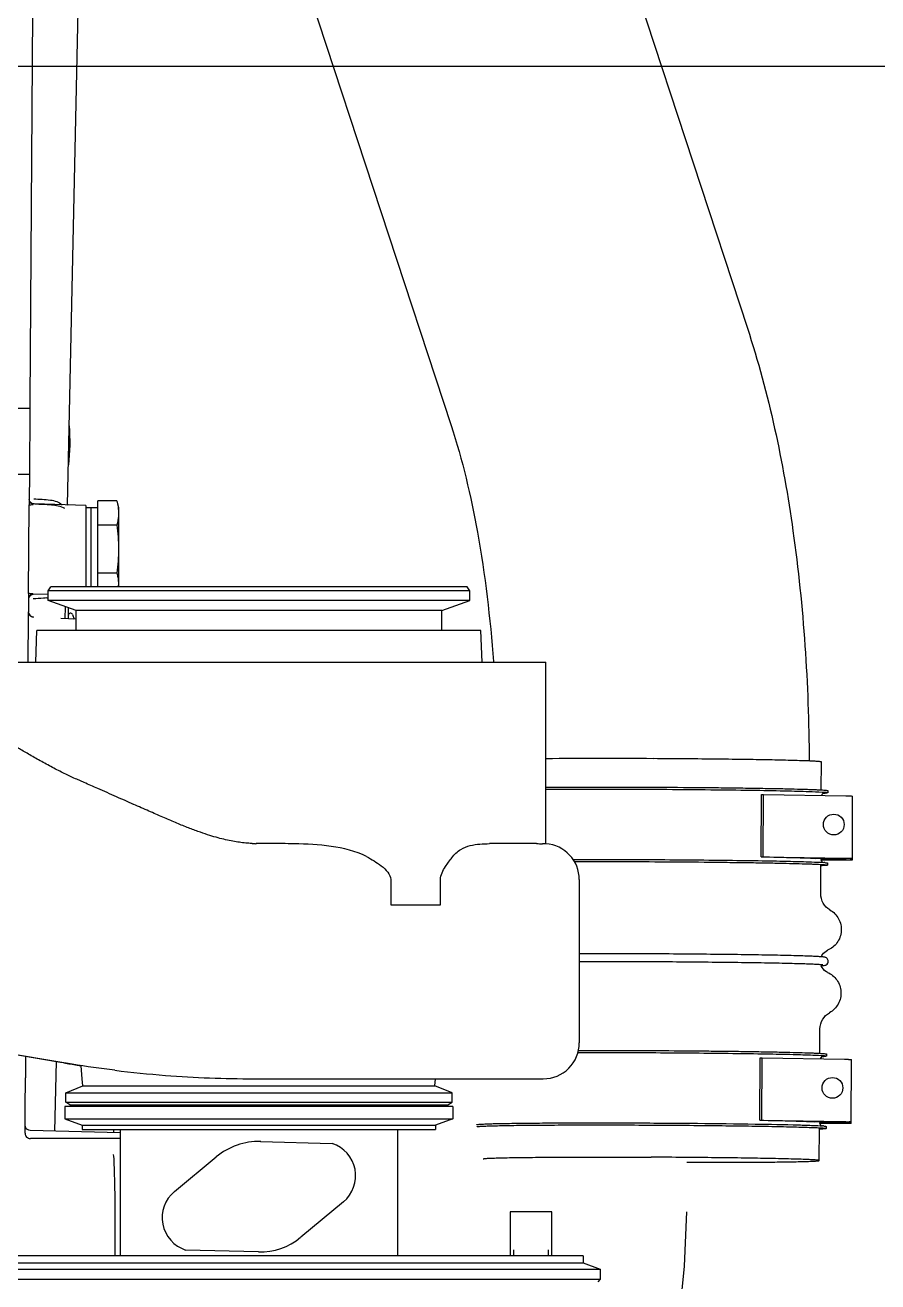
# Model space of a CAD drawing. Header units: metres. Extents: x 27859 to 32645, y 1492 to 8791.
# Drawn here: x 30355.8 to 30601.9, y 5206.6 to 5569.2 of the extents above; entities that cross this region are included whole.
import ezdxf

# ---------------------------------------------------------------- set-up
doc = ezdxf.new("R2010")
doc.units = ezdxf.units.M
doc.linetypes.add('CENTER', pattern=[2, 1.25, -0.25, 0.25, -0.25])
doc.layers.add('E-EQPT', color=190, linetype='Continuous')
doc.layers.add('E-HAT', color=253, linetype='CENTER', lineweight=15)

# ---------------------------------------------------------------- blocks, each defined once
blk = doc.blocks.new('EDG')
at = {"color": 0, "linetype": 'Continuous'}
for p, q in [((325.67, 2310.69, 1), (324.13, 2296.19, 1)), ((348.49, 2300.01, 1), (349.23, 2300.75, 1)), ((545.49, 2300.01, 1), (348.49, 2300.01, 1)), ((348.49, 2297.11, 1), (348.49, 2300.01, 1)), ((324.13, 2296.19, 1), (323.49, 2280.56, 1)), ((545.49, 2297.11, 1), (348.49, 2297.11, 1)), ((353.44, 2295.29, 1), (348.49, 2297.11, 1)), ((540.54, 2295.29, 1), (353.44, 2295.29, 1)), ((353.44, 2293.27, 1), (353.44, 2295.29, 1)), ((353.44, 2293.27, 1), (540.54, 2293.27, 1)), ((362.49, 2293.27, 1), (362.49, 2280.56, 1)), ((363.49, 2291.56, 1), (363.49, 2293.27, 1)), ((373.49, 2291.56, 1), (373.49, 2293.27, 1)), ((374.49, 2280.56, 1), (374.49, 2293.27, 1)), ((406.99, 2256.76, 1), (406.99, 2293.27, 1)), ((447.14, 2292.12, 1), (468.14, 2291.57, 1)), ((486.99, 2256.76, 1), (486.99, 2293.27, 1)), ((422.62, 2277.67, 1), (434.94, 2287.9, 1)), ((362.49, 2280.56, 1), (374.49, 2280.56, 1)), ((471.36, 2274.71, 1), (459.32, 2264.71, 1)), ((285.26, 2265.76, 1), (285.21, 2256.51, 1)), ((446.49, 2260.27, 1), (425.85, 2260.81, 1)), ((486.99, 2259.41, 1), (512.96, 2259.41, 1)), ((283.31, 2256.52, 1), (285.21, 2256.51, 1)), ((283.31, 2256.52, 1), (285.21, 2256.51, 1)), ((283.31, 2255.92, 1), (283.31, 2256.52, 1)), ((390.99, 2253.77, 1), (395.99, 2255.59, 1)), ((497.99, 2256.76, 1), (395.99, 2256.76, 1)), ((395.99, 2255.59, 1), (395.99, 2256.76, 1)), ((497.99, 2255.59, 1), (395.99, 2255.59, 1)), ((487.02, 2257.77, 1), (512.99, 2257.09, 1)), ((497.99, 2255.59, 1), (497.99, 2256.76, 1)), ((502.99, 2253.77, 1), (497.99, 2255.59, 1)), ((505.55, 2237.2, 1), (505.97, 2257.27, 1)), ((512.99, 2257.09, 1), (513.42, 2257.01, 1)), ((513.42, 2257.01, 1), (513.96, 2256.69, 1)), ((513.96, 2256.69, 1), (514.32, 2256.19, 1)), ((514.32, 2256.19, 1), (514.39, 2255.86, 1)), ((514.46, 2257.9, 1), (514.42, 2250.65, 1)), ((276.11, 2254.6, 1), (276.02, 2236.6, 1)), ((276.11, 2255.01, 1), (276.11, 2254.6, 1)), ((278.04, 2255.06, 1), (285.07, 2255.11, 1)), ((301.82, 2254.11, 1), (278.04, 2254.53, 1)), ((285.1, 2254.91, 1), (285.1, 2254.92, 1)), ((285.1, 2254.61, 1), (285.1, 2254.91, 1)), ((301.82, 2254.11, 1), (301.73, 2236.12, 1)), ((302.46, 2254.12, 1), (301.82, 2254.11, 1)), ((302.46, 2254.12, 1), (302.37, 2236.12, 1)), ((502.99, 2253.77, 1), (390.99, 2253.77, 1)), ((390.99, 2250.12, 1), (390.99, 2253.77, 1)), ((502.99, 2250.12, 1), (502.99, 2253.77, 1)), ((390.99, 2250.12, 1), (502.99, 2250.12, 1)), ((392.43, 2249.72, 1), (391.26, 2248.93, 1)), ((502.73, 2248.93, 1), (391.26, 2248.93, 1)), ((391.26, 2248.93, 1), (391.26, 2246.19, 1)), ((501.55, 2249.72, 1), (392.43, 2249.72, 1)), ((413.49, 2250.12, 1), (413.49, 2249.72, 1)), ((445.59, 2249.89, 1), (445.56, 2249.72, 1)), ((445.59, 2249.9, 1), (445.59, 2249.9, 1)), ((501.55, 2249.72, 1), (502.73, 2248.93, 1)), ((502.73, 2248.93, 1), (502.73, 2246.19, 1)), ((514.42, 2250.65, 1), (514.36, 2241.89, 1)), ((502.73, 2246.19, 1), (391.26, 2246.19, 1)), ((391.26, 2246.19, 1), (396.19, 2244.22, 1)), ((502.72, 2246.19, 1), (497.8, 2244.22, 1)), ((446.99, 2242.18, 1), (364.92, 2242.18, 1)), ((396.19, 2244.22, 1), (396.01, 2242.18, 1)), ((497.8, 2244.22, 1), (396.19, 2244.22, 1)), ((497.8, 2244.22, 1), (497.97, 2242.18, 1)), ((497.97, 2242.18, 1), (498.28, 2238.42, 1)), ((514.32, 2235.74, 1), (514.36, 2241.89, 1)), ((301.73, 2236.12, 1), (277.95, 2236.53, 1)), ((283.2, 2235.02, 1), (283.21, 2235.62, 1)), ((283.21, 2235.62, 1), (284.01, 2235.62, 1)), ((283.21, 2235.62, 1), (284.01, 2235.62, 1)), ((285.1, 2234.81, 1), (285.07, 2227.76, 1)), ((302.37, 2236.12, 1), (301.73, 2236.12, 1)), ((354.53, 2184.72, 1), (354.53, 2231.79, 1)), ((408.95, 2191.94, 1), (394.59, 2191.94, 1)), ((394.59, 2191.94, 1), (394.59, 2184.72, 1)), ((408.95, 2184.72, 1), (408.95, 2191.94, 1)), ((284.87, 2188.77, 1), (284.83, 2180.52, 1)), ((277.66, 2179.07, 1), (284.69, 2179.12, 1)), ((282.93, 2180.53, 1), (284.83, 2180.52, 1)), ((282.93, 2180.53, 1), (284.83, 2180.52, 1)), ((282.93, 2179.93, 1), (282.93, 2180.53, 1)), ((275.73, 2178.61, 1), (275.64, 2160.61, 1)), ((275.73, 2179.02, 1), (275.73, 2178.61, 1)), ((301.44, 2178.12, 1), (277.66, 2178.54, 1)), ((284.72, 2178.92, 1), (284.72, 2178.92, 1)), ((284.72, 2178.62, 1), (284.72, 2178.92, 1)), ((301.44, 2178.12, 1), (301.35, 2160.13, 1)), ((302.08, 2178.13, 1), (301.44, 2178.12, 1)), ((302.08, 2178.13, 1), (301.99, 2160.13, 1)), ((364.2, 2174.4, 1), (364.2, 2121.94, 1)), ((366.85, 2174.33, 1), (380.45, 2174.33, 1)), ((440.34, 2174.33, 1), (447.75, 2174.33, 1)), ((301.35, 2160.13, 1), (277.57, 2160.54, 1)), ((282.82, 2159.63, 1), (283.62, 2159.63, 1)), ((282.82, 2159.63, 1), (283.62, 2159.63, 1)), ((282.82, 2159.03, 1), (282.82, 2159.63, 1)), ((284.72, 2158.82, 1), (284.68, 2150.77, 1)), ((301.99, 2160.13, 1), (301.35, 2160.13, 1)), ((497.39, 2156.71, 1), (499.58, 2155.75, 1)), ((528.23, 2121.94, 1), (364.2, 2121.94, 1)), ((382.59, 2121.94, 1), (382.93, 2112.87, 1)), ((511.39, 2121.94, 1), (511.06, 2112.87, 1)), ((513.58, 2121.95, 1), (513.5, 2109, 1)), ((382.93, 2112.87, 1), (511.06, 2112.87, 1)), ((394.24, 2112.88, 1), (394.24, 2107.11, 1)), ((499.75, 2112.88, 1), (499.75, 2107.11, 1)), ((394.23, 2107.11, 1), (386.15, 2104.17, 1)), ((394.24, 2107.11, 1), (499.75, 2107.11, 1)), ((499.75, 2109.56, 1), (504.16, 2109.4, 1)), ((499.75, 2107.11, 1), (507.84, 2104.17, 1)), ((500.79, 2108.23, 1), (500.32, 2109.54, 1)), ((501.99, 2109.48, 1), (501.99, 2106.29, 1)), ((502.88, 2109.45, 1), (502.8, 2106, 1)), ((513.46, 2103.7, 1), (513.49, 2107.48, 1)), ((513.49, 2107.51, 1), (513.49, 2107.5, 1)), ((386.15, 2104.17, 1), (507.84, 2104.17, 1)), ((386.15, 2104.17, 1), (386.15, 2101.42, 1)), ((507.84, 2104.17, 1), (507.84, 2101.42, 1)), ((513.33, 2103.16, 1), (512.97, 2102.69, 1)), ((513.39, 2103.43, 1), (513.33, 2103.16, 1)), ((513.46, 2103.64, 1), (513.46, 2103.7, 1)), ((386.15, 2101.42, 1), (507.84, 2101.42, 1)), ((386.15, 2101.42, 1), (386.93, 2100.24, 1)), ((386.94, 2100.24, 1), (507.05, 2100.24, 1)), ((487.49, 2077.32, 1), (487.49, 2100.24, 1)), ((493.49, 2100.24, 1), (493.49, 2075.47, 1)), ((495.49, 2077.32, 1), (495.49, 2100.24, 1)), ((496.99, 2076.81, 1), (496.99, 2100.24, 1)), ((507.84, 2101.42, 1), (507.05, 2100.24, 1)), ((512.11, 2102.36, 1), (507.81, 2102.21, 1)), ((512.43, 2102.41, 1), (512.11, 2102.36, 1)), ((512.97, 2102.69, 1), (512.43, 2102.41, 1)), ((513.45, 2102.19, 1), (513.37, 2089.32, 1)), ((487.99, 2096.25, 1), (493.49, 2096.25, 1)), ((513.37, 2089.32, 1), (513.29, 2076.56, 1)), ((487.99, 2082.4, 1), (493.49, 2082.4, 1)), ((487.99, 2075.47, 1), (487.49, 2077.32, 1)), ((487.99, 2075.47, 1), (493.49, 2075.47, 1)), ((495.49, 2077.32, 1), (493.49, 2077.32, 1)), ((496.99, 2077.37, 1), (495.49, 2077.37, 1)), ((496.99, 2076.81, 1), (511.85, 2076.29, 1)), ((502.19, 2076.63, 1), (499.2, 1933.98, 1)), ((502.18, 2076.34, 1), (502, 2076.64, 1)), ((513.23, 2068.01, 1), (513.28, 2075.07, 1)), ((513.28, 2076.21, 1), (513.29, 2076.48, 1)), ((513.28, 2075.35, 1), (513.28, 2075.47, 1)), ((513.11, 2048.82, 1), (513.23, 2067.82, 1)), ((513.23, 2067.82, 1), (513.23, 2068.01, 1)), ((513.23, 2067.82, 1), (550.83, 2067.82, 1)), ((478.58, 1788.55, 1), (391.53, 2053.64, 1)), ((513.09, 2046.62, 1), (513.11, 2048.82, 1)), ((513.11, 2048.82, 1), (550.83, 2048.82, 1)), ((512.36, 1934.6, 1), (513.09, 2046.62, 1)), ((393.08, 1760.48, 1), (306.03, 2025.56, 1))]:
    blk.add_line(p, q, dxfattribs=at)
at = {"color": 0}
blk.add_line((1499.99, 1950.04, 1), (130, 1950.04, 1), dxfattribs=at)
at = {"color": 0, "linetype": 'Continuous'}
for centre in [(281.47, 2244.8, 1), (281.09, 2168.81, 1)]:
    blk.add_circle(centre, 3, dxfattribs=at)
for centre, radius, start, end in [((446.66, 2273.79, 1), 18.34, 88.5, 129.6934), ((465.11, 2282.25, 1), 9.8, 309.6934, 71.9847), ((1298.58, 2286.85, 1), 810.15, 179.54359, 180.03693), ((428.88, 2270.13, 1), 9.8, 129.6934, 251.9847), ((446.99, 2279.56, 1), 19.3, 268.5, 309.6934), ((512.96, 2257.91, 1), 1.5, 359.6279, 90.0005), ((285.94, 2276.76, 1), 21.06, 264.7644, 265.5964), ((284.15, 2254.96, 1), 0.93, 40.8308, 48.1831), ((284.08, 2254.89, 1), 1.03, 28.8563, 40.8828), ((284.14, 2254.92, 1), 0.961, 21.7604, 28.8678), ((284.1, 2254.92, 1), 1, 21.2459, 27.7926), ((615.46, 2251.88, 1), 126.74, 177.3713, 177.8036), ((284.12, 2254.92, 1), 0.983, 0, 0.4962), ((618.52, 2251.83, 1), 129.81, 180.7567, 180.9398), ((364.92, 2231.79, 1), 10.39, 89.9999, 180), ((446.93, 1849.88, 1), 392.31, 89.7803, 89.9904), ((444.21, 1880.15, 1), 362.3, 81.2304, 81.4179), ((440.38, 1855.6, 1), 387.14, 80.6408, 81.2237), ((285.63, 2214.76, 1), 21.06, 93.8386, 94.6507), ((284.01, 2236.62, 1), 1, 269.7081, 347.8227), ((286.32, 2204.54, 1), 31.29, 93.4747, 93.8643), ((284.01, 2236.62, 1), 1, 294.3559, 302.5947), ((284.01, 2236.61, 1), 0.996, 302.6004, 305.832), ((284.01, 2236.62, 1), 0.998, 305.8374, 310.2421), ((284.01, 2236.62, 1), 1.01, 310.2437, 317.4135), ((284.01, 2236.62, 1), 1, 317.418, 327.2392), ((284.01, 2236.62, 1), 1, 327.2598, 334.1993), ((284.01, 2236.62, 1), 0.998, 334.1978, 341.7752), ((284.01, 2236.62, 1), 1, 341.7972, 347.8301), ((281.49, 2208.29, 1), 3.48, 16.5373, 21.8035), ((349.46, 5357.75, 1), 3149.36, 269.70922, 270.09249), ((349.46, 5357.86, 1), 3151.76, 269.70922, 270.09237), ((364.92, 2184.72, 1), 10.39, 180, 265.9975), ((285.56, 2200.77, 1), 21.06, 264.7644, 265.5964), ((283.77, 2178.97, 1), 0.93, 40.8308, 48.1831), ((283.7, 2178.9, 1), 1.03, 28.8563, 40.8828), ((283.76, 2178.93, 1), 0.961, 21.7604, 28.8678), ((283.72, 2178.93, 1), 1, 21.2459, 27.7926), ((283.74, 2178.92, 1), 0.983, 0, 0.4962), ((446.92, 2135.46, 1), 38.89, 88.2936, 88.7792), ((446.91, 2134.87, 1), 39.48, 86.995, 88.2916), ((285.24, 2138.77, 1), 21.06, 93.8386, 94.6507), ((283.63, 2160.63, 1), 1, 269.7081, 347.8227), ((285.94, 2128.55, 1), 31.29, 93.4747, 93.8643), ((283.63, 2160.63, 1), 1, 294.3559, 302.5947), ((283.63, 2160.62, 1), 0.996, 302.6004, 305.832), ((283.63, 2160.63, 1), 0.998, 305.8374, 310.2421), ((283.62, 2160.63, 1), 1.01, 310.2437, 317.4135), ((283.63, 2160.63, 1), 1, 317.418, 327.2392), ((283.63, 2160.63, 1), 1, 327.2598, 334.1993), ((283.63, 2160.63, 1), 0.998, 334.1978, 341.7752), ((283.63, 2160.63, 1), 1, 341.7972, 347.8301), ((347.9, 4595.18, 1), 2445.41, 269.65515, 270.38283), ((501.37, 2108.44, 1), 0.619, 200, 0), ((511.99, 2107.45, 1), 1.5, 8.1219, 88.0159), ((510.55, 2085.63, 1), 17.94, 97.4066, 98.7468), ((512.06, 2103.72, 1), 1.41, 327.8393, 334.2988), ((512.04, 2103.73, 1), 1.43, 334.2909, 342.7697), ((512.08, 2103.72, 1), 1.39, 342.7176, 355.1123), ((498.75, 2099.72, 1), 11.26, 177.3133, 179.9956), ((512.06, 2103.73, 1), 1.41, 286.2783, 299.767), ((512.07, 2103.7, 1), 1.39, 299.8708, 309.9709), ((512.06, 2103.72, 1), 1.41, 309.9516, 313.6463), ((512.06, 2103.72, 1), 1.41, 313.6561, 327.7824), ((513.51, 2117.26, 1), 15.07, 268.967, 269.7854), ((511.87, 2074.88, 1), 1.41, 58.7071, 69.8913), ((513.45, 2062.65, 1), 13.92, 90.6772, 91.522), ((511.94, 2074.99, 1), 1.34, 359.6347, 3.0761), ((563.49, 2058.32, 1), 62, 173.7711, 184.1632)]:
    blk.add_arc(centre, radius, start, end, dxfattribs=at)
for points, knots in [([(488.43, 2286.33, 1), (488.43, 2283.69, 1), (488.46, 2278.75, 1), (488.54, 2272.14, 1), (488.74, 2267.35, 1), (488.79, 2264.84, 1), (488.95, 2264.02, 1)], [0, 0, 0, 0, 0.35455, 0.663825, 0.888386, 1, 1, 1, 1]), ([(323.47, 2266.27, 1), (320.85, 2266.27, 1), (315.79, 2266.27, 1), (308.53, 2266.26, 1), (301.99, 2266.22, 1), (297.08, 2266.17, 1), (293.65, 2266.12, 1), (291.5, 2266.08, 1), (289.66, 2266.04, 1), (288.13, 2265.99, 1), (286.93, 2265.94, 1), (286.14, 2265.89, 1), (285.68, 2265.85, 1), (285.45, 2265.82, 1), (285.34, 2265.8, 1), (285.26, 2265.78, 1), (285.26, 2265.76, 1)], [0, 0, 0, 0, 0.2054, 0.397189, 0.569855, 0.718445, 0.78235, 0.8387, 0.887092, 0.927176, 0.958673, 0.98136, 0.989353, 0.995099, 0.998609, 1, 1, 1, 1]), ([(285.26, 2265.76, 1), (285.26, 2265.74, 1), (285.37, 2265.71, 1), (285.52, 2265.68, 1), (285.82, 2265.65, 1), (286.22, 2265.61, 1), (286.75, 2265.57, 1), (287.67, 2265.52, 1), (289.09, 2265.46, 1), (291.12, 2265.38, 1), (293.56, 2265.31, 1), (296.38, 2265.24, 1), (300.85, 2265.15, 1), (307.16, 2265.04, 1), (315.43, 2264.94, 1), (324.42, 2264.85, 1), (330.6, 2264.81, 1), (333.76, 2264.8, 1)], [0, 0, 0, 0, 0.001406, 0.005087, 0.011135, 0.019553, 0.030325, 0.043428, 0.076502, 0.118461, 0.168903, 0.227346, 0.293228, 0.444701, 0.617509, 0.805004, 1, 1, 1, 1]), ([(382.26, 2265.27, 1), (382.26, 2265.25, 1), (382.14, 2265.23, 1), (382, 2265.19, 1), (381.69, 2265.16, 1), (381.29, 2265.13, 1), (380.76, 2265.1, 1), (379.84, 2265.06, 1), (378.42, 2265.01, 1), (376.39, 2264.96, 1), (373.95, 2264.91, 1), (371.13, 2264.87, 1), (366.67, 2264.82, 1), (360.35, 2264.78, 1), (352.08, 2264.75, 1), (343.1, 2264.76, 1), (336.91, 2264.78, 1), (333.76, 2264.8, 1)], [0, 0, 0, 0, 0.001406, 0.005087, 0.011134, 0.019552, 0.030324, 0.043426, 0.076499, 0.118457, 0.168897, 0.227339, 0.293218, 0.44469, 0.617498, 0.804996, 1, 1, 1, 1]), ([(283.31, 2256.52, 1), (283.31, 2256.53, 1), (283.37, 2256.56, 1), (283.51, 2256.59, 1), (283.88, 2256.63, 1), (284.46, 2256.67, 1), (284.94, 2256.7, 1), (285.21, 2256.71, 1)], [0, 0, 0, 0, 0.021687, 0.071301, 0.260444, 0.570384, 1, 1, 1, 1]), ([(384.11, 2256.01, 1), (384.11, 2255.99, 1), (383.99, 2255.96, 1), (383.84, 2255.93, 1), (383.52, 2255.9, 1), (383.1, 2255.87, 1), (382.56, 2255.84, 1), (381.6, 2255.79, 1), (380.12, 2255.74, 1), (378.01, 2255.69, 1), (375.48, 2255.64, 1), (372.54, 2255.59, 1), (369.23, 2255.56, 1), (365.58, 2255.53, 1), (360.13, 2255.49, 1), (352.75, 2255.48, 1), (343.41, 2255.48, 1), (333.71, 2255.52, 1), (324, 2255.58, 1), (314.67, 2255.67, 1), (307.29, 2255.76, 1), (301.84, 2255.85, 1), (298.19, 2255.91, 1), (294.87, 2255.98, 1), (291.94, 2256.06, 1), (289.4, 2256.13, 1), (287.3, 2256.21, 1), (285.82, 2256.27, 1), (284.86, 2256.33, 1), (284.32, 2256.36, 1), (283.9, 2256.4, 1), (283.58, 2256.44, 1), (283.43, 2256.47, 1), (283.31, 2256.5, 1), (283.31, 2256.52, 1)], [0, 0, 0, 0, 0.000703, 0.002543, 0.005567, 0.009776, 0.015162, 0.021713, 0.038249, 0.059227, 0.084447, 0.113667, 0.146606, 0.182946, 0.222339, 0.30874, 0.402488, 0.499982, 0.597478, 0.691228, 0.777632, 0.817026, 0.85337, 0.886311, 0.915533, 0.940756, 0.961738, 0.978277, 0.98483, 0.990217, 0.994428, 0.997453, 0.999295, 1, 1, 1, 1]), ([(284.02, 2255.79, 1), (283.91, 2255.8, 1), (283.74, 2255.82, 1), (283.51, 2255.85, 1), (283.39, 2255.88, 1), (283.31, 2255.9, 1), (283.31, 2255.92, 1)], [0, 0, 0, 0, 0.428553, 0.736669, 0.925054, 1, 1, 1, 1]), ([(384.11, 2255.41, 1), (384.11, 2255.39, 1), (384.01, 2255.37, 1), (383.87, 2255.34, 1), (383.59, 2255.31, 1), (383.22, 2255.28, 1), (382.75, 2255.25, 1), (381.91, 2255.2, 1), (380.61, 2255.15, 1), (378.75, 2255.1, 1), (376.51, 2255.06, 1), (373.92, 2255.01, 1), (369.8, 2254.96, 1), (363.94, 2254.91, 1), (356.19, 2254.88, 1), (347.68, 2254.88, 1), (338.7, 2254.9, 1), (329.56, 2254.94, 1), (317.91, 2255.03, 1), (305.15, 2255.18, 1), (294.01, 2255.38, 1), (287.51, 2255.59, 1), (285.21, 2255.7, 1), (284.32, 2255.77, 1)], [0, 0, 0, 0, 0.000634, 0.002268, 0.004948, 0.008679, 0.013453, 0.019262, 0.03394, 0.052589, 0.075055, 0.101149, 0.130651, 0.198856, 0.277376, 0.363568, 0.454528, 0.547194, 0.638444, 0.804558, 0.930686, 0.973218, 1, 1, 1, 1]), ([(276.11, 2255.01, 1), (276.11, 2255.02, 1), (276.18, 2255.02, 1), (276.25, 2255.03, 1), (276.42, 2255.03, 1), (276.64, 2255.04, 1), (276.92, 2255.05, 1), (277.39, 2255.06, 1), (277.77, 2255.06, 1), (278.04, 2255.06, 1)], [0, 0, 0, 0, 0.0172, 0.067104, 0.149322, 0.262952, 0.406702, 0.578981, 1, 1, 1, 1]), ([(285.13, 2254.91, 1), (284.2, 2254.9, 1), (282.76, 2254.9, 1), (280.83, 2254.91, 1), (279.38, 2254.92, 1), (278.26, 2254.94, 1), (277.48, 2254.95, 1), (277.01, 2254.96, 1), (276.65, 2254.98, 1), (276.35, 2254.97, 1), (276.23, 2255.01, 1), (276.11, 2254.99, 1), (276.11, 2255.01, 1)], [0, 0, 0, 0, 0.307335, 0.479224, 0.644628, 0.789946, 0.851245, 0.903232, 0.944831, 0.975183, 0.993683, 1, 1, 1, 1]), ([(276.11, 2254.6, 1), (276.11, 2254.61, 1), (276.16, 2254.61, 1), (276.21, 2254.62, 1), (276.33, 2254.62, 1), (276.55, 2254.63, 1), (276.93, 2254.64, 1), (277.5, 2254.65, 1), (278.2, 2254.65, 1), (279.32, 2254.66, 1), (280.85, 2254.66, 1), (282.7, 2254.65, 1), (284.67, 2254.62, 1), (286, 2254.61, 1), (286.74, 2254.57, 1)], [0, 0, 0, 0, 0.002164, 0.008362, 0.018599, 0.032791, 0.072596, 0.12649, 0.192736, 0.269198, 0.442623, 0.62452, 0.791555, 1, 1, 1, 1]), ([(278.04, 2254.53, 1), (277.77, 2254.53, 1), (277.39, 2254.54, 1), (276.92, 2254.55, 1), (276.64, 2254.56, 1), (276.42, 2254.57, 1), (276.25, 2254.58, 1), (276.18, 2254.6, 1), (276.11, 2254.59, 1), (276.11, 2254.6, 1)], [0, 0, 0, 0, 0.421014, 0.593293, 0.737044, 0.850676, 0.932895, 0.9828, 1, 1, 1, 1]), ([(302.46, 2254.12, 1), (299.21, 2254.18, 1), (293.96, 2254.29, 1), (288.72, 2254.45, 1), (286.74, 2254.57, 1)], [0, 0, 0, 0, 0.621141, 1, 1, 1, 1]), ([(488.57, 2239.72, 1), (483.72, 2240.31, 1), (470.37, 2241.66, 1), (456.95, 2242.15, 1), (448.43, 2242.18, 1)], [0, 0, 0, 0, 0.364934, 1, 1, 1, 1]), ([(488.57, 2239.72, 1), (492.7, 2239.21, 1), (505.84, 2237.36, 1), (519.78, 2234.61, 1), (532.68, 2233.12, 1), (536.55, 2232.81, 1), (539.49, 2232.69, 1)], [0, 0, 0, 0, 0.242598, 0.773619, 0.827805, 1, 1, 1, 1]), ([(277.95, 2236.53, 1), (277.68, 2236.54, 1), (277.3, 2236.54, 1), (276.83, 2236.56, 1), (276.55, 2236.56, 1), (276.33, 2236.58, 1), (276.16, 2236.58, 1), (276.09, 2236.6, 1), (276.02, 2236.59, 1), (276.02, 2236.6, 1)], [0, 0, 0, 0, 0.421014, 0.593293, 0.737044, 0.850676, 0.932895, 0.9828, 1, 1, 1, 1]), ([(354.86, 2233.99, 1), (350.86, 2233.98, 1), (342.66, 2233.98, 1), (330.34, 2234.03, 1), (320.07, 2234.11, 1), (312.14, 2234.2, 1), (306.65, 2234.27, 1), (301.57, 2234.35, 1), (297, 2234.44, 1), (293, 2234.53, 1), (290.06, 2234.61, 1), (288.04, 2234.68, 1), (286.79, 2234.73, 1), (285.72, 2234.78, 1), (284.84, 2234.82, 1), (284.17, 2234.87, 1), (283.64, 2234.91, 1), (283.4, 2234.97, 1), (283.2, 2234.99, 1), (283.2, 2235.02, 1)], [0, 0, 0, 0, 0.167464, 0.343005, 0.515645, 0.597477, 0.674585, 0.745761, 0.809885, 0.865954, 0.913086, 0.933066, 0.950546, 0.965459, 0.977747, 0.987365, 0.994278, 0.998469, 1, 1, 1, 1]), ([(283.21, 2235.62, 1), (283.21, 2235.64, 1), (283.29, 2235.66, 1), (283.41, 2235.69, 1), (283.64, 2235.72, 1), (283.82, 2235.73, 1), (283.92, 2235.74, 1)], [0, 0, 0, 0, 0.078176, 0.268028, 0.575088, 1, 1, 1, 1]), ([(283.91, 2235.49, 1), (283.81, 2235.5, 1), (283.64, 2235.52, 1), (283.4, 2235.55, 1), (283.29, 2235.58, 1), (283.21, 2235.6, 1), (283.21, 2235.62, 1)], [0, 0, 0, 0, 0.428553, 0.736669, 0.925054, 1, 1, 1, 1]), ([(354.97, 2234.59, 1), (347.47, 2234.57, 1), (332.55, 2234.61, 1), (314.45, 2234.76, 1), (301.23, 2234.95, 1), (293.54, 2235.1, 1), (287.96, 2235.28, 1), (284.99, 2235.39, 1), (283.91, 2235.49, 1)], [0, 0, 0, 0, 0.316522, 0.629748, 0.764355, 0.874532, 0.954479, 1, 1, 1, 1]), ([(285.07, 2227.76, 1), (285.06, 2226.81, 1), (284.54, 2224.92, 1), (283.13, 2223.55, 1), (282.34, 2223.11, 1)], [0, 0, 0, 0, 0.510846, 1, 1, 1, 1]), ([(282.91, 2211.46, 1), (281.86, 2211.92, 1), (279.92, 2213.49, 1), (278.67, 2217.04, 1), (279.51, 2220.74, 1), (281.31, 2222.53, 1), (282.34, 2223.11, 1)], [0, 0, 0, 0, 0.242715, 0.496804, 0.751243, 1, 1, 1, 1]), ([(284.1, 2209.51, 1), (283.94, 2209.49, 1), (283.64, 2209.45, 1), (283, 2209.22, 1), (282.67, 2208.66, 1), (282.67, 2208.28, 1)], [0, 0, 0, 0, 0.234281, 0.435986, 1, 1, 1, 1]), ([(282.67, 2208.28, 1), (282.67, 2207.97, 1), (282.88, 2207.48, 1), (283.4, 2207.16, 1), (283.79, 2207.07, 1), (284.18, 2207.02, 1), (284.83, 2206.96, 1), (285.9, 2206.9, 1), (287.52, 2206.82, 1), (289.59, 2206.75, 1), (292.07, 2206.67, 1), (294.96, 2206.6, 1), (299.54, 2206.5, 1), (306.03, 2206.39, 1), (314.55, 2206.28, 1), (323.82, 2206.2, 1), (330.21, 2206.15, 1), (333.46, 2206.14, 1)], [0, 0, 0, 0, 0.017922, 0.027263, 0.034779, 0.041482, 0.0498, 0.072681, 0.10428, 0.144496, 0.193004, 0.249364, 0.31304, 0.459831, 0.627711, 0.810144, 1, 1, 1, 1]), ([(282.91, 2211.46, 1), (283.08, 2211.39, 1), (283.85, 2210.97, 1), (284.46, 2210.23, 1), (284.72, 2209.58, 1)], [0, 0, 0, 0, 0.202407, 1, 1, 1, 1]), ([(284.7, 2209.56, 1), (284.64, 2209.55, 1), (284.44, 2209.54, 1), (284.24, 2209.52, 1), (284.1, 2209.51, 1)], [0, 0, 0, 0, 0.280639, 1, 1, 1, 1]), ([(284.21, 2209.33, 1), (284.13, 2209.36, 1), (284.61, 2209.28, 1), (284.82, 2209.28, 1), (285.64, 2209.21, 1), (286.76, 2209.16, 1), (288.53, 2209.08, 1), (290.68, 2209.01, 1), (293.22, 2208.94, 1), (296.13, 2208.87, 1), (300.65, 2208.78, 1), (307, 2208.68, 1), (315.28, 2208.58, 1), (324.21, 2208.49, 1), (330.35, 2208.45, 1), (333.47, 2208.44, 1)], [0, 0, 0, 0, 0.005155, 0.012656, 0.022613, 0.049409, 0.084955, 0.128834, 0.180615, 0.239813, 0.30589, 0.456224, 0.626206, 0.809667, 1, 1, 1, 1]), ([(282.19, 2193.45, 1), (281.16, 2194.04, 1), (279.39, 2195.85, 1), (278.58, 2199.55, 1), (279.86, 2203.09, 1), (281.82, 2204.64, 1), (282.88, 2205.09, 1)], [0, 0, 0, 0, 0.248701, 0.503103, 0.757249, 1, 1, 1, 1]), ([(284.71, 2206.96, 1), (284.61, 2206.73, 1), (284.19, 2205.95, 1), (283.46, 2205.34, 1), (282.88, 2205.09, 1)], [0, 0, 0, 0, 0.281692, 1, 1, 1, 1]), ([(282.19, 2193.45, 1), (282.98, 2193, 1), (284.37, 2191.62, 1), (284.87, 2189.72, 1), (284.87, 2188.77, 1)], [0, 0, 0, 0, 0.489154, 1, 1, 1, 1]), ([(394.59, 2184.72, 1), (394.59, 2183.37, 1), (393.36, 2181.1, 1), (391.93, 2179.23, 1), (391.31, 2178.38, 1)], [0, 0, 0, 0, 0.562818, 1, 1, 1, 1]), ([(415.92, 2178.08, 1), (414.45, 2178.85, 1), (411.77, 2180.43, 1), (408.95, 2183.11, 1), (408.95, 2184.72, 1)], [0, 0, 0, 0, 0.508814, 1, 1, 1, 1]), ([(282.93, 2180.53, 1), (282.93, 2180.54, 1), (282.98, 2180.56, 1), (283.13, 2180.6, 1), (283.5, 2180.64, 1), (284.08, 2180.68, 1), (284.55, 2180.71, 1), (284.83, 2180.72, 1)], [0, 0, 0, 0, 0.021687, 0.071301, 0.260444, 0.570384, 1, 1, 1, 1]), ([(355.96, 2179.5, 1), (351.94, 2179.49, 1), (343.67, 2179.49, 1), (331.19, 2179.53, 1), (320.74, 2179.61, 1), (312.65, 2179.7, 1), (307.02, 2179.77, 1), (301.82, 2179.85, 1), (297.12, 2179.94, 1), (293.01, 2180.03, 1), (289.99, 2180.11, 1), (287.91, 2180.18, 1), (286.62, 2180.23, 1), (285.52, 2180.28, 1), (284.61, 2180.33, 1), (283.92, 2180.38, 1), (283.38, 2180.42, 1), (283.13, 2180.47, 1), (282.93, 2180.49, 1), (282.93, 2180.53, 1)], [0, 0, 0, 0, 0.165194, 0.339711, 0.512304, 0.594378, 0.671851, 0.743468, 0.808071, 0.864617, 0.912191, 0.932367, 0.950025, 0.965093, 0.977512, 0.987233, 0.99422, 0.998457, 1, 1, 1, 1]), ([(283.63, 2179.8, 1), (283.53, 2179.81, 1), (283.36, 2179.83, 1), (283.12, 2179.86, 1), (283.01, 2179.89, 1), (282.93, 2179.91, 1), (282.93, 2179.93, 1)], [0, 0, 0, 0, 0.428553, 0.736669, 0.925054, 1, 1, 1, 1]), ([(356.41, 2178.9, 1), (348.96, 2178.88, 1), (334, 2178.9, 1), (315.77, 2179.05, 1), (302.28, 2179.24, 1), (294.28, 2179.39, 1), (288.35, 2179.56, 1), (285.14, 2179.68, 1), (283.94, 2179.77, 1)], [0, 0, 0, 0, 0.308511, 0.61912, 0.754547, 0.866876, 0.95016, 1, 1, 1, 1]), ([(275.73, 2179.02, 1), (275.73, 2179.03, 1), (275.8, 2179.02, 1), (275.87, 2179.04, 1), (276.04, 2179.04, 1), (276.26, 2179.05, 1), (276.53, 2179.06, 1), (277.01, 2179.07, 1), (277.39, 2179.07, 1), (277.66, 2179.07, 1)], [0, 0, 0, 0, 0.0172, 0.067104, 0.149322, 0.262952, 0.406702, 0.578981, 1, 1, 1, 1]), ([(284.74, 2178.92, 1), (283.82, 2178.91, 1), (282.38, 2178.91, 1), (280.44, 2178.92, 1), (278.99, 2178.93, 1), (277.87, 2178.94, 1), (277.1, 2178.96, 1), (276.63, 2178.97, 1), (276.27, 2178.99, 1), (275.97, 2178.98, 1), (275.85, 2179.02, 1), (275.73, 2179, 1), (275.73, 2179.02, 1)], [0, 0, 0, 0, 0.307335, 0.479224, 0.644628, 0.789946, 0.851245, 0.903232, 0.944831, 0.975183, 0.993683, 1, 1, 1, 1]), ([(275.73, 2178.61, 1), (275.73, 2178.62, 1), (275.78, 2178.61, 1), (275.83, 2178.63, 1), (275.94, 2178.63, 1), (276.17, 2178.64, 1), (276.55, 2178.65, 1), (277.12, 2178.66, 1), (277.81, 2178.66, 1), (278.93, 2178.67, 1), (280.46, 2178.67, 1), (282.32, 2178.66, 1), (284.29, 2178.63, 1), (285.62, 2178.62, 1), (286.36, 2178.58, 1)], [0, 0, 0, 0, 0.002164, 0.008362, 0.018599, 0.032791, 0.072596, 0.12649, 0.192736, 0.269198, 0.442623, 0.62452, 0.791555, 1, 1, 1, 1]), ([(277.66, 2178.54, 1), (277.39, 2178.54, 1), (277.01, 2178.55, 1), (276.53, 2178.56, 1), (276.25, 2178.57, 1), (276.04, 2178.58, 1), (275.87, 2178.58, 1), (275.8, 2178.6, 1), (275.73, 2178.6, 1), (275.73, 2178.61, 1)], [0, 0, 0, 0, 0.421014, 0.593293, 0.737044, 0.850676, 0.932895, 0.9828, 1, 1, 1, 1]), ([(302.08, 2178.13, 1), (298.82, 2178.19, 1), (293.58, 2178.3, 1), (288.34, 2178.46, 1), (286.36, 2178.58, 1)], [0, 0, 0, 0, 0.621141, 1, 1, 1, 1]), ([(391.31, 2178.38, 1), (390.62, 2177.44, 1), (388.97, 2175.94, 1), (385.19, 2174.46, 1), (382.3, 2174.33, 1), (380.45, 2174.33, 1)], [0, 0, 0, 0, 0.292033, 0.537659, 1, 1, 1, 1]), ([(415.92, 2178.08, 1), (419.07, 2176.44, 1), (426.16, 2174.81, 1), (433.24, 2174.43, 1), (436.79, 2174.36, 1)], [0, 0, 0, 0, 0.499218, 1, 1, 1, 1]), ([(364.2, 2174.4, 1), (364.2, 2174.42, 1), (364.33, 2174.4, 1), (364.57, 2174.43, 1), (364.91, 2174.39, 1), (365.14, 2174.37, 1)], [0, 0, 0, 0, 0.064004, 0.253007, 1, 1, 1, 1]), ([(448.97, 2174.29, 1), (449.14, 2174.28, 1), (449.9, 2174.24, 1), (451.28, 2174.12, 1), (453.13, 2173.87, 1), (455.09, 2173.53, 1), (457.18, 2173.08, 1), (459.44, 2172.5, 1), (461.93, 2171.74, 1), (464.72, 2170.78, 1), (467.81, 2169.61, 1), (471.17, 2168.22, 1), (474.85, 2166.64, 1), (478.86, 2164.9, 1), (481.66, 2163.66, 1), (483.12, 2163.02, 1)], [0, 0, 0, 0, 0.013717, 0.063026, 0.114641, 0.169251, 0.227778, 0.291648, 0.362892, 0.444148, 0.536257, 0.636774, 0.746228, 0.867881, 1, 1, 1, 1]), ([(483.12, 2163.02, 1), (483.14, 2163.01, 1), (484.8, 2162.28, 1), (488.27, 2160.74, 1), (493, 2158.64, 1), (496.1, 2157.28, 1), (497.39, 2156.71, 1)], [0, 0, 0, 0, 0.004635, 0.348281, 0.729216, 1, 1, 1, 1]), ([(277.57, 2160.54, 1), (277.3, 2160.55, 1), (276.92, 2160.55, 1), (276.44, 2160.57, 1), (276.16, 2160.57, 1), (275.95, 2160.58, 1), (275.78, 2160.59, 1), (275.71, 2160.61, 1), (275.64, 2160.6, 1), (275.64, 2160.61, 1)], [0, 0, 0, 0, 0.421014, 0.593293, 0.737044, 0.850676, 0.932895, 0.9828, 1, 1, 1, 1]), ([(282.82, 2159.63, 1), (282.83, 2159.65, 1), (282.91, 2159.67, 1), (283.03, 2159.7, 1), (283.26, 2159.73, 1), (283.43, 2159.74, 1), (283.54, 2159.75, 1)], [0, 0, 0, 0, 0.078176, 0.268028, 0.575088, 1, 1, 1, 1]), ([(283.53, 2159.5, 1), (283.43, 2159.51, 1), (283.25, 2159.53, 1), (283.02, 2159.56, 1), (282.91, 2159.59, 1), (282.82, 2159.61, 1), (282.82, 2159.63, 1)], [0, 0, 0, 0, 0.428553, 0.736669, 0.925054, 1, 1, 1, 1]), ([(364.27, 2158.03, 1), (360.22, 2158.01, 1), (351.63, 2157.98, 1), (338.37, 2158, 1), (326.88, 2158.06, 1), (317.76, 2158.14, 1), (311.28, 2158.21, 1), (305.23, 2158.3, 1), (299.72, 2158.39, 1), (294.87, 2158.48, 1), (291.27, 2158.57, 1), (288.79, 2158.65, 1), (287.25, 2158.7, 1), (285.94, 2158.76, 1), (284.85, 2158.81, 1), (284, 2158.86, 1), (283.4, 2158.91, 1), (283.02, 2158.96, 1), (282.87, 2158.99, 1), (282.82, 2159.02, 1), (282.82, 2159.03, 1)], [0, 0, 0, 0, 0.149105, 0.316187, 0.488299, 0.572061, 0.652105, 0.726873, 0.79491, 0.854893, 0.905654, 0.92726, 0.946206, 0.9624, 0.975765, 0.986236, 0.993766, 0.998328, 0.999505, 1, 1, 1, 1]), ([(364.27, 2158.63, 1), (356.38, 2158.58, 1), (344.16, 2158.58, 1), (327.75, 2158.66, 1), (315.42, 2158.76, 1), (304.27, 2158.91, 1), (295.04, 2159.07, 1), (288.35, 2159.26, 1), (284.8, 2159.39, 1), (283.53, 2159.5, 1)], [0, 0, 0, 0, 0.293058, 0.453818, 0.609981, 0.751185, 0.868066, 0.952874, 1, 1, 1, 1]), ([(499.58, 2155.75, 1), (500.1, 2155.53, 1), (501.16, 2155.05, 1), (502.77, 2154.28, 1), (504.43, 2153.45, 1), (506.16, 2152.56, 1), (507.91, 2151.62, 1), (509.68, 2150.65, 1), (511.4, 2149.68, 1), (513.06, 2148.73, 1), (514.62, 2147.84, 1), (516.08, 2147.01, 1), (517.43, 2146.24, 1), (518.67, 2145.55, 1), (519.64, 2145.02, 1), (520.19, 2144.73, 1), (520.37, 2144.64, 1)], [0, 0, 0, 0, 0.07226, 0.147694, 0.226554, 0.30891, 0.394242, 0.48048, 0.565124, 0.646262, 0.722777, 0.794135, 0.860064, 0.920316, 0.974778, 1, 1, 1, 1]), ([(284.68, 2150.77, 1), (284.68, 2150.75, 1), (284.79, 2150.73, 1), (284.94, 2150.69, 1), (285.25, 2150.66, 1), (285.65, 2150.62, 1), (286.17, 2150.59, 1), (287.09, 2150.53, 1), (288.51, 2150.47, 1), (290.54, 2150.4, 1), (292.98, 2150.33, 1), (295.81, 2150.26, 1), (300.27, 2150.16, 1), (306.58, 2150.06, 1), (314.86, 2149.95, 1), (323.84, 2149.87, 1), (330.02, 2149.83, 1), (333.18, 2149.81, 1)], [0, 0, 0, 0, 0.001406, 0.005087, 0.011135, 0.019553, 0.030325, 0.043428, 0.076502, 0.118461, 0.168903, 0.227346, 0.293228, 0.444701, 0.617509, 0.805004, 1, 1, 1, 1]), ([(306.03, 2025.56, 1), (299.79, 2044.56, 1), (291.09, 2086.1, 1), (288.3, 2128.29, 1), (288.2, 2150.48, 1)], [0, 0, 0, 0, 0.474111, 1, 1, 1, 1]), ([(391.53, 2053.64, 1), (388.24, 2063.69, 1), (382.97, 2086.3, 1), (380.23, 2109.3, 1), (379.31, 2121.82, 1)], [0, 0, 0, 0, 0.457191, 1, 1, 1, 1]), ([(513.5, 2109, 1), (513.46, 2108.85, 1), (513.52, 2108.33, 1), (513.49, 2107.83, 1), (513.49, 2107.48, 1)], [0, 0, 0, 0, 0.305433, 1, 1, 1, 1]), ([(508.24, 2103.43, 1), (508.55, 2103.47, 1), (509.85, 2103.61, 1), (511.15, 2103.67, 1), (512.15, 2103.71, 1)], [0, 0, 0, 0, 0.237334, 1, 1, 1, 1]), ([(512.25, 2102.27, 1), (512.71, 2102.31, 1), (513.3, 2102.81, 1), (513.45, 2103.42, 1), (513.46, 2103.59, 1)], [0, 0, 0, 0, 0.732716, 1, 1, 1, 1]), ([(513.45, 2102.58, 1), (513.44, 2102.65, 1), (513.46, 2103.01, 1), (513.46, 2103.36, 1), (513.46, 2103.64, 1)], [0, 0, 0, 0, 0.210775, 1, 1, 1, 1]), ([(487.99, 2096.25, 1), (487.91, 2096.54, 1), (487.64, 2097.67, 1), (487.49, 2098.84, 1), (487.49, 2099.72, 1)], [0, 0, 0, 0, 0.253185, 1, 1, 1, 1]), ([(512.25, 2102.27, 1), (512.31, 2102.26, 1), (512.64, 2102.21, 1), (512.97, 2102.2, 1), (513.24, 2102.19, 1)], [0, 0, 0, 0, 0.185177, 1, 1, 1, 1]), ([(513.45, 2102.19, 1), (513.45, 2102.21, 1), (513.45, 2102.34, 1), (513.46, 2102.47, 1), (513.45, 2102.58, 1)], [0, 0, 0, 0, 0.140283, 1, 1, 1, 1]), ([(487.49, 2078.93, 1), (487.49, 2079.22, 1), (487.54, 2080.39, 1), (487.76, 2081.55, 1), (487.99, 2082.4, 1)], [0, 0, 0, 0, 0.24797, 1, 1, 1, 1]), ([(487.99, 2075.47, 1), (487.91, 2075.75, 1), (487.64, 2076.89, 1), (487.49, 2078.06, 1), (487.49, 2078.93, 1)], [0, 0, 0, 0, 0.253185, 1, 1, 1, 1]), ([(511.7, 2076.3, 1), (510.09, 2076.36, 1), (507.21, 2076.44, 1), (504.21, 2076.89, 1), (503.08, 2077.53, 1)], [0, 0, 0, 0, 0.553409, 1, 1, 1, 1]), ([(511.95, 2074.87, 1), (510.36, 2074.93, 1), (507.6, 2074.96, 1), (504.66, 2075.7, 1), (503.78, 2076.53, 1)], [0, 0, 0, 0, 0.568663, 1, 1, 1, 1]), ([(513.08, 2076.56, 1), (512.99, 2076.55, 1), (512.67, 2076.54, 1), (512.35, 2076.52, 1), (512.13, 2076.47, 1)], [0, 0, 0, 0, 0.287246, 1, 1, 1, 1]), ([(513.27, 2076.06, 1), (513.27, 2076.08, 1), (513.27, 2076.13, 1), (513.28, 2076.18, 1), (513.28, 2076.21, 1)], [0, 0, 0, 0, 0.516432, 1, 1, 1, 1]), ([(513.28, 2075.07, 1), (513.28, 2075.11, 1), (513.27, 2075.21, 1), (513.28, 2075.3, 1), (513.28, 2075.35, 1)], [0, 0, 0, 0, 0.501221, 1, 1, 1, 1])]:
    blk.add_open_spline(points, degree=3, knots=knots, dxfattribs=at)
for points in [[(285.03, 2255.28, 1), (285.08, 2255.16, 1), (285.1, 2255.04, 1), (285.1, 2254.91, 1)], [(285.03, 2255.28, 1), (285.08, 2255.17, 1), (285.1, 2255.04, 1), (285.1, 2254.92, 1)], [(503.34, 2237.59, 1), (506.38, 2237.09, 1), (509.43, 2236.56, 1), (512.47, 2236.04, 1)], [(284.01, 2235.62, 1), (284.15, 2235.62, 1), (284.29, 2235.65, 1), (284.42, 2235.71, 1)], [(512.47, 2236.04, 1), (515.49, 2235.52, 1), (518.51, 2235.02, 1), (521.54, 2234.56, 1)], [(284.65, 2179.29, 1), (284.7, 2179.17, 1), (284.72, 2179.05, 1), (284.72, 2178.92, 1)], [(284.65, 2179.29, 1), (284.7, 2179.18, 1), (284.72, 2179.05, 1), (284.72, 2178.93, 1)], [(366.85, 2174.33, 1), (366.28, 2174.33, 1), (365.71, 2174.34, 1), (365.14, 2174.37, 1)], [(436.79, 2174.36, 1), (437.98, 2174.34, 1), (439.16, 2174.33, 1), (440.34, 2174.33, 1)], [(283.62, 2159.63, 1), (283.77, 2159.63, 1), (283.91, 2159.66, 1), (284.04, 2159.72, 1)], [(512.04, 2109.01, 1), (512.23, 2109, 1), (512.42, 2108.96, 1), (512.6, 2108.88, 1)], [(512.6, 2108.88, 1), (512.77, 2108.8, 1), (512.94, 2108.69, 1), (513.07, 2108.55, 1)], [(513.07, 2108.55, 1), (513.2, 2108.41, 1), (513.31, 2108.24, 1), (513.38, 2108.07, 1)], [(513.38, 2108.07, 1), (513.45, 2107.89, 1), (513.49, 2107.7, 1), (513.49, 2107.51, 1)], [(512.11, 2102.32, 1), (512.23, 2102.32, 1), (512.34, 2102.34, 1), (512.46, 2102.37, 1)], [(487.49, 2089.32, 1), (487.49, 2091.64, 1), (487.68, 2093.96, 1), (487.99, 2096.25, 1)], [(487.99, 2082.4, 1), (487.68, 2084.69, 1), (487.49, 2087.01, 1), (487.49, 2089.32, 1)], [(511.92, 2076.29, 1), (512.07, 2076.29, 1), (512.22, 2076.26, 1), (512.36, 2076.21, 1)], [(511.93, 2076.38, 1), (512.16, 2076.37, 1), (512.4, 2076.3, 1), (512.61, 2076.18, 1)], [(512.13, 2076.47, 1), (512.54, 2076.41, 1), (512.92, 2076.09, 1), (513.1, 2075.72, 1)], [(512.61, 2076.18, 1), (512.81, 2076.06, 1), (512.98, 2075.87, 1), (513.1, 2075.67, 1)], [(512.61, 2076.09, 1), (512.81, 2075.96, 1), (512.98, 2075.78, 1), (513.1, 2075.57, 1)], [(513.1, 2075.72, 1), (513.2, 2075.52, 1), (513.26, 2075.29, 1), (513.28, 2075.07, 1)], [(513.1, 2075.67, 1), (513.2, 2075.48, 1), (513.26, 2075.27, 1), (513.27, 2075.06, 1)], [(513.28, 2075.47, 1), (513.28, 2075.67, 1), (513.27, 2075.86, 1), (513.27, 2076.06, 1)]]:
    blk.add_open_spline(points, degree=3, dxfattribs=at)

msp = doc.modelspace()

# ---------------------------------------------------------------- hatches: boundary and pattern name
at = {"layer": 'E-HAT', "linetype": 'Continuous'}
h = msp.add_hatch(dxfattribs=at)
h.set_pattern_fill('AR-CONC', color=8, scale=40, angle=90)
h.set_pattern_definition([(140, (30868.3, 2757.35), (25.101, 286.904), [30, -330]), (85, (30868.3, 2757.35), (-300.877, -55.5), [24, -264]), (190.4514, (30870.4, 2781.26), (-275.776, 231.404), [25.496, -280.457]), (136.184, (30788.3, 2757.35), (66.208, 426.897), [45, -495]), (186.636, (30793.8, 2792.93), (-389.647, 373.865), [38.244, -420.686]), (81.184, (30788.3, 2757.35), (-389.647, 373.865), [36, -396]), (111, (30808.3, 2797.35), (161.0476, 238.763), [30, -330]), (56, (30808.3, 2797.35), (-290.06, 97.326), [24, -264]), (161.4514, (30821.72, 2817.25), (-129.012, 336.089), [25.496, -280.457]), (127.5, (30868.3, 2757.35), (-133.1575, 4.864), [0, -260.8, 0, -268, 0, -265]), (97.5, (30868.3, 2757.35), (-157.7647, 105.2278), [0, -152.8, 0, -254.8, 0, -101]), (57.5, (30868.3, 2668.15), (9.022, 213.529), [0, -100, 0, -312, 0, -414]), (47.5, (30868.3, 2628.15), (-40.042, 233.2745), [0, -130, 0, -207.2, 0, -294])])
h.paths.add_polyline_path([(32053.3, 1585.35), (28053.3, 1585.35), (28053.3, 2085.35), (28638.3, 2085.35), (28638.3, 8185.35), (28053.3, 8185.35), (28053.3, 8685.35), (32053.3, 8685.35), (32053.3, 8185.35), (31468.3, 8185.35), (31468.3, 2085.35), (32053.3, 2085.35)])

# ---------------------------------------------------------------- next in the draw order: wipeouts: each hides what was drawn before it
msp.add_wipeout([(30870.3, 2757.35), (29240.32, 2757.35), (29240.32, 7507.34), (30870.3, 7507.34)]).translate(0, 0, -732205.32).dxf.layer = 'E-EQPT'

# ---------------------------------------------------------------- next in the draw order: block references
at = {"layer": 'E-EQPT', "rotation": 180}
msp.add_blockref('EDG', (30870.3, 7507.34, -732206.32), dxfattribs=at)

doc.saveas('drawing.dxf')
